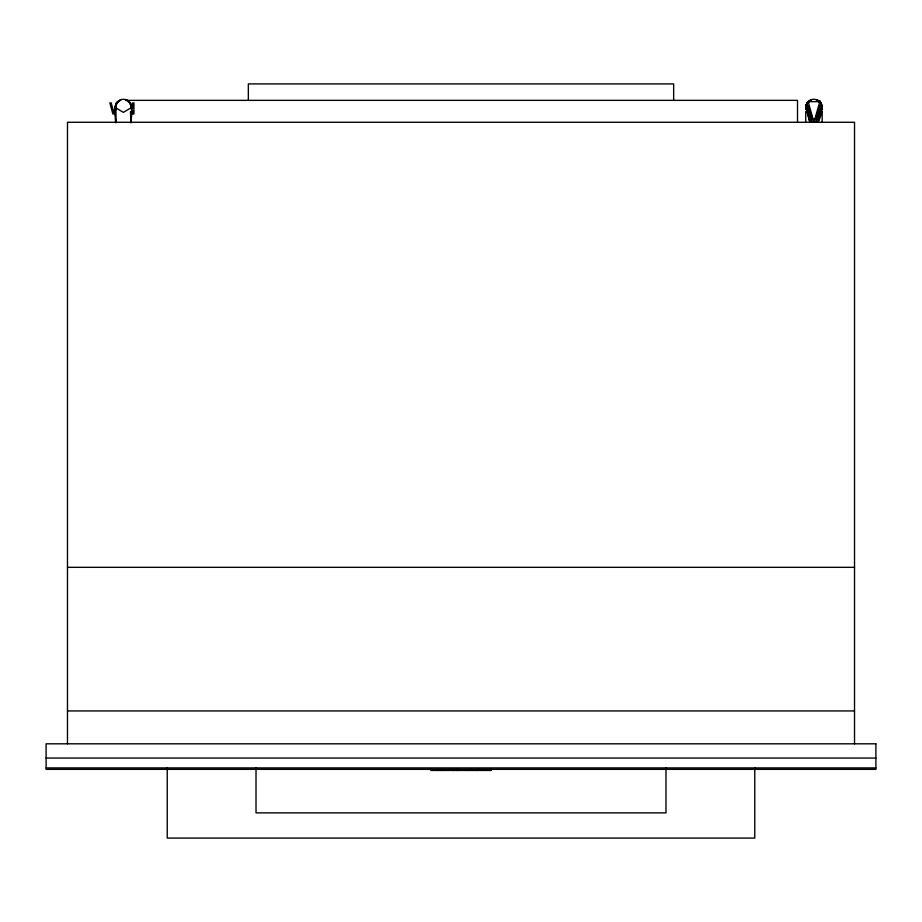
<?xml version="1.0" encoding="UTF-8"?>
<svg xmlns="http://www.w3.org/2000/svg" width="922" height="922" viewBox="0 0 922 922"><rect width="100%" height="100%" fill="white"/><g stroke="black" fill="none" stroke-linecap="round" stroke-linejoin="round"><path stroke-width="1.38" d="M130.832 122.476L131.212 112.472M115.872 122.73C115.377 115.377 111.7 99.991 123.375 99.265C135.061 99.991 131.385 115.377 130.889 122.73L130.498 111.597M131.316 109.614L130.498 103.379L127.49 100.371L129.022 102.365M808.156 101.674A8.217 8.217 0 0 0 806.024 109.614C804.583 104.612 808.755 99.173 813.965 99.265C826.1 100.06 821.606 115.4 818.079 122.28L821.905 105.362L819.785 101.674L808.156 101.674L806.024 105.362L809.85 122.28L805.747 107.482L808.156 101.674L813.965 122.28L821.087 103.379L818.079 100.371L819.612 102.365M821.709 106.318L819.785 101.674L813.965 122.28L806.842 103.379L809.85 100.371L806.024 105.362L811.844 122.28L806.842 103.379L811.844 99.541M116.322 102.918L113.602 112.403L111.239 102.918L109.856 102.918L112.853 113.948L114.328 113.948L115.826 109.107M821.905 105.362L816.097 122.28L821.087 103.379L816.097 99.541M121.255 99.541L116.264 103.379L115.158 107.482L115.93 122.476M131.604 107.482L123.375 112.369L115.158 107.482L117.567 101.674L115.434 105.362L119.272 100.371L116.264 103.379L115.434 122.476M125.911 100.36L797.518 100.36L797.518 122.28M817.814 101.005L820.384 101.005L820.384 103.737M67.479 567.33L854.521 567.33M67.479 710.931L854.521 710.931M46.1 758.057L875.9 758.057M46.1 767.922L875.9 767.922M458.856 770.446L470.335 770.446L470.335 769.351M479.44 770.446L490.93 770.446L490.93 769.351M479.44 769.824L490.93 769.974M458.856 769.824L470.335 769.974M125.507 99.541L130.498 103.379L130.832 105.869M131.316 105.362L129.195 101.674L131.12 106.318M805.747 107.482L805.863 108.358M854.521 743.812L854.521 122.28L67.479 122.28L67.479 743.812M822.182 111.654L822.182 122.28M805.747 111.654L805.747 122.28M755.325 767.922L755.325 769.351M754.772 767.922L754.772 838.086L167.228 838.086L167.228 767.922M673.659 100.36L673.659 83.914L248.341 83.914L248.341 100.36M665.984 767.922L665.984 812.87L256.016 812.87L256.016 767.922M490.758 769.351L490.758 770.446M478.887 769.351L478.887 770.446L470.888 770.446L470.888 769.351M477.677 769.351L477.677 770.446M458.303 769.351L458.303 770.446L450.512 770.446L450.512 769.351M456.309 769.351L456.309 770.446M452.956 769.351L452.956 770.446M449.51 769.351L449.51 770.446L430.851 770.446L430.851 769.351M443.505 769.351L443.505 770.446M440.624 769.351L440.624 770.446M437.731 769.351L437.731 770.446M166.675 767.922L166.675 769.351M132.561 108.347L132.561 102.93L133.944 102.93L133.944 113.948L132.572 113.948L132.572 110.144M131.316 112.472L131.316 122.476M819.785 101.674A8.217 8.217 0 0 1 821.905 109.614M875.9 743.812L46.1 743.812L46.1 769.351L875.9 769.351L875.9 743.812M457.162 770.446L457.162 769.351L457.047 770.446"/></g></svg>
